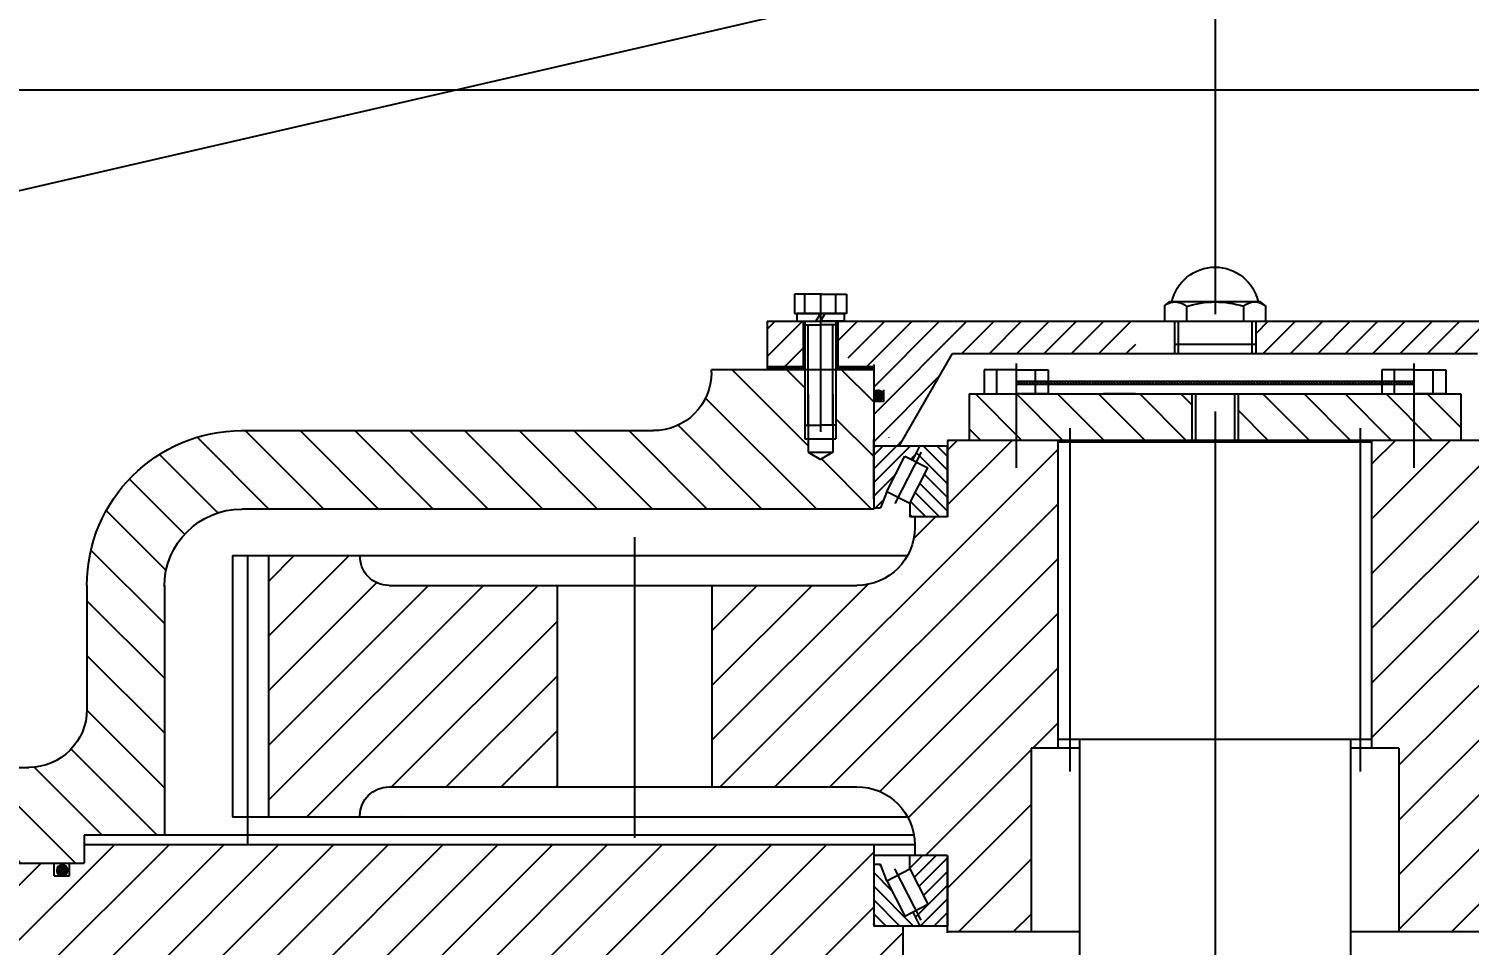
# Model space of a CAD drawing. Header units: millimetres. Extents: x 0 to 21000, y 0 to 14850.
# Drawn here: x 4313 to 5057, y 6116 to 6589 of the extents above; entities that cross this region are included whole.
import ezdxf

# ---------------------------------------------------------------- set-up
doc = ezdxf.new("R2010")
doc.units = ezdxf.units.MM
doc.header["$LTSCALE"] = 500
doc.linetypes.add('F', pattern=[0.75, 0.5, -0.25])
doc.linetypes.add('G', pattern=[2, 1.25, -0.25, 0.25, -0.25])
for name, color, linetype in [('01', 7, 'Continuous'), ('02', 1, 'Continuous'), ('04', 2, 'F'), ('05', 4, 'G'), ('08', 1, 'Continuous')]:
    doc.layers.add(name, color=color, linetype=linetype)
doc.styles.get("Standard").update_dxf_attribs({"font": 'isocp', "width": 0.707, "bigfont": 'intecad.shx'})
doc.dimstyles.new('INTE', dxfattribs={"dimscale": 50, "dimtxt": 6, "dimasz": 3, "dimexe": 3, "dimexo": 0, "dimgap": 1, "dimtad": 1, "dimdec": 1, "dimdsep": 46, "dimtxsty": 'Standard', "dimcen": 0, "dimclrd": 1, "dimclre": 1, "dimclrt": 3, "dimaunit": 1, "dimadec": 0, "dimazin": 0, "dimtfac": 1, "dimtdec": 1, "dimtmove": 0, "dimatfit": 0, "dimfxl": 0, "dimarcsym": 0})
pattern_1 = [(135, (-7977.256, 11116.51), (-14.142136, -14.142136), [])]
pattern_2 = [(45, (-7977.25642, 11116.50903), (-0.0707106781, 0.0707106781), [])]

# ---------------------------------------------------------------- blocks, each defined once
blk = doc.blocks.new('FDSDSDFG')
at = {"layer": '02'}
h = blk.add_hatch(dxfattribs=at)
h.set_pattern_fill('_USER', color=256, scale=10, angle=135, style=0, pattern_type=0)
h.set_pattern_definition([(135, (-7977.256, 11116.509), (-7.071068, -7.071068), [])])
h.paths.add_polyline_path([(-3150.19, 15263.46), (-3153.39, 15263.46), (-3168.69, 15263.46), (-3168.69, 15239.96), (-3150.19, 15239.96)])
h.paths.add_polyline_path([(-3099.01, 15263.46), (-3132.19, 15263.46), (-3132.19, 15239.96), (-3113.69, 15239.96), (-3113.69, 15227.98), (-3108.69, 15227.98), (-3108.69, 15221.98), (-3113.69, 15221.98), (-3113.69, 15198.97), (-3100.61, 15198.97), (-3092.91, 15212.31)])
h.paths.add_polyline_path([(-3099.01, 15263.46), (-3092.91, 15212.31), (-3073, 15246.78), (-2958.48, 15246.78), (-2958.48, 15251.46), (-2958.48, 15263.46)])
h.paths.add_polyline_path([(-2833.94, 15263.46), (-2897.18, 15263.46), (-2896.31, 15246.78), (-2836.36, 15246.78)])
h.paths.add_polyline_path([(-2742.76, 15263.46), (-2745.96, 15263.46), (-2833.94, 15263.46), (-2836.36, 15246.78), (-2801.95, 15246.78), (-2774.35, 15198.97), (-2761.26, 15198.97), (-2761.26, 15202.32), (-2761.26, 15221.98), (-2766.26, 15221.98), (-2766.26, 15226.8), (-2765.7, 15226.8, -0.398235), (-2762.03, 15227.36), (-2761.26, 15228.28), (-2761.26, 15239.96), (-2751.5, 15239.96), (-2742.76, 15250.41)])
h.paths.add_polyline_path([(-2706.26, 15263.46), (-2724.76, 15263.46), (-2724.76, 15239.96), (-2706.26, 15239.96)])
h.paths.add_polyline_path([(-3025.16, 15239.99), (-3009.99, 15239.99), (-3009.99, 15259.68), (-3025.16, 15259.68)], flags=25)
h.paths.add_polyline_path([(-2770.09, 15217.11), (-2754.92, 15217.11), (-2754.92, 15236.8), (-2770.09, 15236.8)], flags=24)
h.paths.add_polyline_path([(-2724.29, 15230.11), (-2709.12, 15230.11), (-2709.12, 15249.81), (-2724.29, 15249.81)], flags=9)
at = {"layer": '02', "linetype": 'Continuous'}
h = blk.add_hatch(dxfattribs=at)
h.set_pattern_fill('_USER', color=1, scale=20, angle=45, style=0, pattern_type=0)
h.set_pattern_definition([(45, (-7977.256, 11116.51), (-14.142136, 14.142136), [])])
h.paths.add_polyline_path([(-3658.48, 15146.63, -0.414214), (-3638.48, 15166.63), (-3615.34, 15166.63), (-3615.34, 15227.08), (-3633.96, 15238.46), (-3635.98, 15238.46), (-3635.98, 15209.38), (-3635.98, 15203.46), (-3637.58, 15203.46), (-3637.58, 15196.46), (-3643.98, 15192.76), (-3650.38, 15196.46), (-3650.38, 15203.46), (-3651.98, 15203.46), (-3651.98, 15236.46), (-3651.98, 15238.46), (-3673.98, 15238.46), (-3686.59, 15238.46), (-3708.97, 15176.96), (-3708.97, 15042.96, -0.414214), (-3718.97, 15032.96), (-3723.97, 15032.96), (-3723.97, 15014.14), (-3658.48, 14986.87)])
h.paths.add_polyline_path([(-3723.97, 15014.14), (-3723.97, 14983.46), (-3701.16, 14983.46), (-3688.66, 14983.46), (-3688.66, 14999.44)])
h.paths.add_polyline_path([(-3247.46, 15166.46), (-3247.46, 15238.46), (-3365.98, 15238.46), (-3365.98, 15209.38), (-3365.98, 15203.46), (-3367.58, 15203.46), (-3367.58, 15196.46), (-3373.98, 15192.76), (-3380.38, 15196.46), (-3380.38, 15203.46), (-3381.98, 15203.46), (-3381.98, 15236.46), (-3381.98, 15238.46), (-3386.49, 15238.46), (-3402.61, 15201.58), (-3402.61, 15166.46)])
h.paths.add_polyline_path([(-3113.69, 15166.46), (-3113.69, 15238.46), (-3133.19, 15238.46), (-3133.19, 15209.88), (-3133.19, 15202.78), (-3134.79, 15202.78), (-3134.79, 15195.78), (-3141.19, 15192.09), (-3147.59, 15195.78), (-3147.59, 15202.78), (-3149.19, 15202.78), (-3149.19, 15225.78), (-3149.19, 15238.46), (-3247.46, 15238.46), (-3247.46, 15166.46)])
h.paths.add_polyline_path([(-2512.17, 15166.46), (-2476.98, 15206.96), (-2647.48, 15206.96, -0.414214), (-2677.48, 15236.96), (-2677.48, 15238.46), (-2725.76, 15238.46), (-2725.76, 15209.88), (-2725.76, 15202.78), (-2727.36, 15202.78), (-2727.36, 15195.78), (-2733.76, 15192.09), (-2740.16, 15195.78), (-2740.16, 15202.78), (-2741.76, 15202.78), (-2741.76, 15225.78), (-2741.76, 15238.46), (-2752.76, 15238.46), (-2761.26, 15228.28), (-2761.26, 15166.46)])
h.paths.add_polyline_path([(-2394.98, 15126.46), (-2394.98, 15060.44), (-2354.98, 15097.03), (-2354.98, 15126.96, 0.414214), (-2434.98, 15206.96), (-2476.98, 15206.96), (-2512.17, 15166.46), (-2434.98, 15166.46, -0.414214)])
h.paths.add_polyline_path([(-2354.98, 15062.96), (-2354.98, 15097.03), (-2394.98, 15060.44), (-2394.98, 14997.96), (-2353.5, 14997.96), (-2353.5, 14983.46), (-2338.49, 14983.46), (-2301.98, 15007.66), (-2301.98, 15032.96), (-2305.58, 15032.96), (-2324.98, 15032.96, -0.414214)])
h.paths.add_polyline_path([(-2338.49, 14983.46), (-2301.98, 14983.46), (-2301.98, 15007.66)])
h.paths.add_polyline_path([(-3619.74, 15216.34), (-3604.57, 15216.34), (-3604.57, 15236.03), (-3619.74, 15236.03)], flags=9)
h.paths.add_polyline_path([(-3689.52, 15095.23), (-3674.35, 15095.23), (-3674.35, 15114.92), (-3689.52, 15114.92)], flags=24)
h.paths.add_polyline_path([(-2724.29, 15230.11), (-2709.12, 15230.11), (-2709.12, 15249.81), (-2724.29, 15249.81)], flags=9)
h.paths.add_polyline_path([(-2770.09, 15217.11), (-2754.92, 15217.11), (-2754.92, 15236.8), (-2770.09, 15236.8)], flags=9)
h.paths.add_polyline_path([(-2351.27, 14970.59), (-2336.1, 14970.59), (-2336.1, 14990.28), (-2351.27, 14990.28)], flags=9)
at = {"layer": '02'}
h = blk.add_hatch(dxfattribs=at)
h.set_pattern_fill('_USER', color=256, scale=0.1, angle=45, style=0, pattern_type=0)
h.set_pattern_definition([(45, (-7977.25642, 11115.33403), (-0.0707106781, 0.0707106781), [])])
h.paths.add_polyline_path([(-2742.76, 15239.96), (-2761.26, 15239.96), (-2761.26, 15238.46), (-2742.76, 15238.46)])
h.paths.add_polyline_path([(-2706.26, 15239.96), (-2724.76, 15239.96), (-2724.76, 15238.46), (-2706.26, 15238.46)])
at = {"layer": '02', "ltscale": 0.8}
h = blk.add_hatch(dxfattribs=at)
h.set_pattern_fill('_USER', color=256, angle=45, style=0, pattern_type=0)
h.set_pattern_definition([(45, (-29399.6477, 10570.5352), (-0.70710678, 0.70710678), [])])
h.paths.add_polyline_path([(-3030.15, 15232.5), (-3040.15, 15232.5), (-3040.15, 15230.94), (-3030.15, 15230.94)])
h.paths.add_polyline_path([(-3023.68, 15232.5), (-3030.15, 15232.5), (-3030.15, 15230.94), (-3023.68, 15230.94)])
h.paths.add_polyline_path([(-2937.48, 15232.5), (-3023.68, 15232.5), (-3023.68, 15230.94), (-2937.48, 15230.94)])
h.paths.add_polyline_path([(-2851.28, 15232.5), (-2937.48, 15232.5), (-2937.48, 15230.94), (-2851.28, 15230.94)])
h.paths.add_polyline_path([(-2844.8, 15232.5), (-2851.28, 15232.5), (-2851.28, 15230.94), (-2844.8, 15230.94)])
h.paths.add_polyline_path([(-2834.8, 15232.5), (-2844.8, 15232.5), (-2844.8, 15230.94), (-2834.8, 15230.94)])
at = {"layer": '02'}
h = blk.add_hatch(dxfattribs=at)
h.set_pattern_fill('_USER', color=256, scale=15, angle=45, style=0, pattern_type=0)
h.set_pattern_definition([(45, (-7977.256, 11116.509), (-10.606602, 10.606602), [])])
h.paths.add_polyline_path([(-3064.38, 15201.96), (-3040.15, 15201.96), (-3040.15, 15225.96), (-3056.63, 15225.96), (-3064.38, 15225.96)])
h.paths.add_polyline_path([(-2949.48, 15201.96), (-2949.48, 15225.96), (-3040.15, 15225.96), (-3040.15, 15201.96)])
h.paths.add_polyline_path([(-2834.8, 15225.96), (-2851.28, 15225.96), (-2895.22, 15225.96), (-2893.96, 15201.96), (-2834.8, 15201.96)])
h.paths.add_polyline_path([(-2893.96, 15201.96), (-2895.22, 15225.96), (-2896.39, 15225.96), (-2925.48, 15225.96), (-2925.48, 15201.96)])
h.paths.add_polyline_path([(-2810.57, 15201.96), (-2810.57, 15225.96), (-2834.8, 15225.96), (-2834.8, 15201.96)])
h = blk.add_hatch(dxfattribs=at)
h.set_pattern_fill('_USER', color=256, scale=0.1, angle=45, style=0, pattern_type=0)
h.set_pattern_definition(pattern_2)
h.paths.add_polyline_path([(-2761.26, 15226.54, 3.592885), (-2761.26, 15223.75)])
h = blk.add_hatch(dxfattribs=at)
h.set_pattern_fill('_USER', color=256, scale=20, angle=135, style=0, pattern_type=0)
h.set_pattern_definition(pattern_1)
h.paths.add_polyline_path([(-3277.24, 15126.96), (-3363.98, 15126.96, -0.414214), (-3378.98, 15141.96), (-3422.48, 15141.96), (-3422.48, 15007.96), (-3378.98, 15007.96, -0.414214), (-3363.98, 15022.96), (-3277.24, 15022.96)])
h.paths.add_polyline_path([(-3018.48, 15201.96), (-3075.59, 15201.96), (-3075.59, 15162.46), (-3092.48, 15162.46), (-3092.48, 15156.96, -0.414214), (-3122.48, 15126.96), (-3197.24, 15126.96), (-3197.24, 15022.96), (-3122.48, 15022.96, -0.414214), (-3092.48, 14992.96), (-3092.48, 14987.46), (-3075.59, 14987.46), (-3075.59, 14983.97), (-3075.59, 14947.96), (-3032.48, 14947.96), (-3032.48, 15042.96), (-3018.48, 15042.96)])
h.paths.add_polyline_path([(-2677.72, 15126.96), (-2752.48, 15126.96, -0.414214), (-2782.48, 15156.96), (-2782.48, 15162.46), (-2799.36, 15162.46), (-2799.36, 15198.97), (-2799.36, 15201.96), (-2856.48, 15201.96), (-2856.48, 15042.96), (-2842.48, 15042.96), (-2842.48, 14947.96), (-2799.36, 14947.96), (-2799.36, 14987.46), (-2782.48, 14987.46), (-2782.48, 14992.96, -0.414214), (-2752.48, 15022.96), (-2677.72, 15022.96)])
h.paths.add_polyline_path([(-2448.71, 15142.46), (-2495.99, 15142.46, -0.424013), (-2510.98, 15126.96), (-2597.72, 15126.96), (-2597.72, 15022.96), (-2510.98, 15022.96, -0.424013), (-2495.99, 15007.46), (-2452.9, 15007.46), (-2448.71, 15011.29)])
h.paths.add_polyline_path([(-2565.62, 15055.03), (-2565.62, 15094.88), (-2529.62, 15094.88), (-2529.62, 15055.03)], flags=24)
h.paths.add_polyline_path([(-2573.15, 15095.34), (-2557.98, 15095.34), (-2557.98, 15115.03), (-2573.15, 15115.03)], flags=24)
at = {"layer": '02', "ltscale": 0.8}
h = blk.add_hatch(dxfattribs=at)
h.set_pattern_fill('_USER', color=256, scale=5, angle=45, style=0, pattern_type=0)
h.set_pattern_definition([(225, (-6953.2866, 20225.549), (3.535534, -3.535534), [])])
h.paths.add_polyline_path([(-2799.36, 15162.46), (-2779.89, 15162.46), (-2779.89, 15169.44), (-2789.27, 15187.69), (-2781.47, 15191.7), (-2785.07, 15198.97), (-2799.36, 15198.97)])
h = blk.add_hatch(dxfattribs=at)
h.set_pattern_fill('_USER', color=256, scale=5, angle=135, style=0, pattern_type=0)
h.set_pattern_definition([(315, (-6953.2866, 20225.549), (3.535534, 3.535534), [])])
h.paths.add_polyline_path([(-2767.97, 15175.56), (-2764.68, 15167), (-2761.26, 15167), (-2761.26, 15197.82, 0.414214), (-2762.42, 15198.97), (-2785.07, 15198.97), (-2781.47, 15191.7), (-2777.35, 15193.82)])
at = {"layer": '02'}
h = blk.add_hatch(dxfattribs=at)
h.set_pattern_fill('_USER', color=256, scale=20, angle=135, style=0, pattern_type=0)
h.set_pattern_definition(pattern_1)
h.paths.add_polyline_path([(-2300.48, 14982.96), (-2337.99, 14982.96), (-2337.99, 14976.96), (-2341.99, 14976.96, -0.043716), (-2342.48, 14976.96), (-2345.99, 14976.96), (-2345.99, 14982.96), (-2353.5, 14982.96), (-2353.5, 14992.96), (-2761.26, 14992.96), (-2761.26, 14950.95), (-2776.26, 14950.95), (-2776.26, 14917.96), (-2342.38, 14917.96), (-2300.48, 14940.84)])
h.paths.add_polyline_path([(-2247.48, 14969.79), (-2280.48, 14951.77), (-2280.48, 14923.96), (-2266.85, 14923.96), (-2266.85, 14908.96), (-2247.48, 14908.96)])
h.paths.add_polyline_path([(-2247.48, 14969.79), (-2247.48, 14982.96), (-2280.48, 14982.96), (-2280.48, 14951.77)])
h.paths.add_polyline_path([(-3098.69, 14950.95), (-3113.69, 14950.95), (-3113.69, 14992.96), (-3402.61, 14992.96), (-3402.61, 14933.28), (-3422.37, 14933.28), (-3422.37, 14917.96), (-3098.69, 14917.96)])
h.paths.add_polyline_path([(-2565.39, 14893.43), (-2565.39, 14940.07), (-2529.39, 14940.07), (-2529.39, 14893.43)], flags=9)
h.paths.add_polyline_path([(-2716.76, 14907.08), (-2716.76, 14937.75), (-2680.76, 14937.75), (-2680.76, 14907.08)], flags=9)
h.paths.add_polyline_path([(-2499.89, 14961.86), (-2484.72, 14961.86), (-2484.72, 14981.55), (-2499.89, 14981.55)], flags=24)
h.paths.add_polyline_path([(-2351.27, 14970.59), (-2336.1, 14970.59), (-2336.1, 14990.28), (-2351.27, 14990.28)], flags=24)
at = {"layer": '02', "ltscale": 0.8}
h = blk.add_hatch(dxfattribs=at)
h.set_pattern_fill('_USER', color=256, scale=5, angle=45, style=0, pattern_type=0)
h.set_pattern_definition([(135, (-6953.2866, 9924.367), (3.535534, 3.535534), [])])
h.paths.add_polyline_path([(-2799.36, 14987.46), (-2779.89, 14987.46), (-2779.89, 14980.48), (-2789.27, 14962.22), (-2781.47, 14958.22), (-2785.07, 14950.95), (-2799.36, 14950.95)])
h = blk.add_hatch(dxfattribs=at)
h.set_pattern_fill('_USER', color=256, scale=5, angle=135, style=0, pattern_type=0)
h.set_pattern_definition([(45, (-6953.2866, 9924.367), (3.535534, -3.535534), [])])
h.paths.add_polyline_path([(-2767.97, 14974.35), (-2764.68, 14982.91), (-2761.26, 14982.91), (-2761.26, 14952.1, -0.414214), (-2762.42, 14950.95), (-2785.07, 14950.95), (-2781.47, 14958.22), (-2777.35, 14956.1)])
at = {"layer": '02'}
h = blk.add_hatch(dxfattribs=at)
h.set_pattern_fill('_USER', color=256, scale=0.1, angle=45, style=0, pattern_type=0)
h.set_pattern_definition(pattern_2)
h.paths.add_polyline_path([(-2345.07, 14979.79, 0.388847), (-2342.48, 14976.96), (-2341.99, 14976.96, 0.388847), (-2339.39, 14979.79, 1)])
at = {"layer": '01', "ltscale": 0.8}
for p, q in [((-2733.76, 15277.56), (-2747.14, 15277.56)), ((-2747.14, 15277.56), (-2747.14, 15267.56)), ((-2741.76, 15267.56), (-2741.76, 15277.56)), ((-2733.76, 15277.56), (-2720.39, 15277.56)), ((-2725.76, 15267.56), (-2725.76, 15277.56)), ((-2720.39, 15277.56), (-2720.39, 15267.56)), ((-2706.26, 15263.46), (-3168.69, 15263.46)), ((-2747.14, 15267.56), (-2733.76, 15267.56)), ((-2733.76, 15267.56), (-2745.96, 15267.56)), ((-2745.96, 15267.56), (-2745.96, 15263.46)), ((-2745.96, 15263.46), (-2733.76, 15263.46)), ((-2742.76, 15263.46), (-2742.76, 15238.46)), ((-2741.76, 15263.46), (-2741.76, 15209.88)), ((-2733.76, 15263.46), (-2736.13, 15267.56)), ((-2733.76, 15267.56), (-2731.4, 15263.46)), ((-2720.39, 15267.56), (-2733.76, 15267.56)), ((-2733.76, 15267.56), (-2721.56, 15267.56)), ((-2721.56, 15263.46), (-2733.76, 15263.46)), ((-2725.76, 15263.46), (-2725.76, 15209.88)), ((-2724.76, 15263.46), (-2724.76, 15238.46)), ((-2721.56, 15267.56), (-2721.56, 15263.46)), ((-2706.26, 15263.46), (-2706.26, 15238.46)), ((-2741.76, 15261.56), (-2733.76, 15261.56)), ((-2725.76, 15261.56), (-2733.76, 15261.56)), ((-2801.95, 15246.78), (-3073, 15246.78)), ((-2774.35, 15198.97), (-2801.95, 15246.78)), ((-3056.63, 15238.46), (-3056.63, 15225.96)), ((-3040.15, 15238.46), (-3056.63, 15238.46)), ((-3050.15, 15225.96), (-3050.15, 15238.46)), ((-3040.15, 15238.46), (-3023.68, 15238.46)), ((-2834.8, 15232.5), (-3040.15, 15232.5)), ((-3030.15, 15225.96), (-3030.15, 15238.46)), ((-3023.68, 15238.46), (-3023.68, 15225.96)), ((-2834.8, 15238.46), (-2851.28, 15238.46)), ((-2851.28, 15238.46), (-2851.28, 15225.96)), ((-2844.8, 15225.96), (-2844.8, 15238.46)), ((-2834.8, 15238.46), (-2818.33, 15238.46)), ((-2824.8, 15225.96), (-2824.8, 15238.46)), ((-2818.33, 15238.46), (-2818.33, 15225.96)), ((-2677.48, 15235.78), (-2677.48, 15235.78)), ((-2837.48, 15225.96), (-3064.38, 15225.96)), ((-3064.38, 15225.96), (-3064.38, 15201.96)), ((-3056.63, 15225.96), (-3040.15, 15225.96)), ((-2834.8, 15230.94), (-3040.15, 15230.94)), ((-3023.68, 15225.96), (-3040.15, 15225.96)), ((-2896.39, 15225.96), (-2879.91, 15225.96)), ((-2863.44, 15225.96), (-2879.91, 15225.96)), ((-2851.28, 15225.96), (-2834.8, 15225.96)), ((-2810.57, 15225.96), (-2834.8, 15225.96)), ((-2810.57, 15225.96), (-2810.57, 15201.96)), ((-2766.26, 15227.98), (-2766.26, 15221.98)), ((-2761.26, 15226.8), (-2766.26, 15226.8)), ((-2740.16, 15225.78), (-2740.16, 15195.78)), ((-2727.36, 15225.78), (-2727.36, 15195.78)), ((-2766.26, 15221.98), (-2761.26, 15221.98)), ((-2741.76, 15209.88), (-2733.76, 15209.88)), ((-2725.76, 15209.88), (-2733.76, 15209.88)), ((-2725.76, 15202.78), (-2741.76, 15202.78)), ((-2434.58, 15206.96), (-2647.48, 15206.96)), ((-3075.59, 15201.96), (-2799.36, 15201.96)), ((-3018.48, 15042.96), (-3018.48, 15201.96)), ((-3018.48, 15200.96), (-2856.48, 15200.96)), ((-2856.48, 15042.96), (-2856.48, 15201.96)), ((-2799.36, 15162.46), (-2799.36, 15198.97)), ((-2799.36, 15198.97), (-2761.26, 15198.97)), ((-2740.16, 15195.78), (-2733.76, 15192.09)), ((-2727.36, 15195.78), (-2740.16, 15195.78)), ((-2727.36, 15195.78), (-2733.76, 15192.09)), ((-2777.35, 15193.82), (-2789.27, 15187.69)), ((-2779.89, 15169.44), (-2789.27, 15187.69)), ((-2767.97, 15175.56), (-2777.35, 15193.82)), ((-2767.97, 15175.56), (-2779.89, 15169.44)), ((-2767.97, 15175.56), (-2764.68, 15167)), ((-2779.89, 15169.44), (-2779.89, 15162.46)), ((-2761.26, 15167), (-2764.68, 15167)), ((-2761.26, 15166.46), (-2434.98, 15166.46)), ((-2799.36, 15162.46), (-2779.89, 15162.46)), ((-2782.48, 15162.46), (-2782.48, 15156.96)), ((-2430.16, 15142.46), (-2778.46, 15142.46)), ((-2448.71, 15142.46), (-2448.71, 15007.96)), ((-2394.98, 15126.96), (-2394.98, 14997.96)), ((-2354.98, 15126.96), (-2354.98, 15062.96)), ((-2856.48, 15047.46), (-3018.48, 15047.46)), ((-3007.48, 15047.46), (-3007.48, 14926.46)), ((-2867.48, 15047.46), (-2867.48, 14926.46)), ((-3032.48, 15042.96), (-3007.48, 15042.96)), ((-3032.48, 15042.96), (-3032.48, 14947.96)), ((-2867.48, 15042.96), (-2842.48, 15042.96)), ((-2842.48, 15042.96), (-2842.48, 14947.96)), ((-2247.48, 15032.96), (-2324.98, 15032.96)), ((-2430.16, 15007.46), (-2778.46, 15007.46)), ((-2782.06, 14997.96), (-2353.5, 14997.96)), ((-2799.36, 14987.46), (-2799.36, 14950.95)), ((-2799.36, 14987.46), (-2761.26, 14987.46)), ((-2782.48, 14992.96), (-2353.5, 14992.96)), ((-2782.48, 14992.96), (-2782.48, 14987.46)), ((-2782.48, 14992.96), (-2374.98, 14992.96)), ((-2779.89, 14980.48), (-2779.89, 14987.46)), ((-2779.89, 14980.48), (-2789.27, 14962.22)), ((-2767.97, 14974.35), (-2779.89, 14980.48)), ((-2767.97, 14974.35), (-2764.68, 14982.91)), ((-2761.26, 14982.91), (-2764.68, 14982.91)), ((-2300.48, 14983.46), (-2353.5, 14983.46)), ((-2345.99, 14976.96), (-2345.99, 14983.46)), ((-2337.99, 14976.96), (-2337.99, 14983.46)), ((-2767.97, 14974.35), (-2777.35, 14956.1)), ((-2337.99, 14976.96), (-2345.99, 14976.96)), ((-2777.35, 14956.1), (-2789.27, 14962.22)), ((-2799.36, 14950.95), (-2761.26, 14950.95)), ((-2776.26, 14950.95), (-2776.26, 14917.96)), ((-3075.59, 14947.96), (-3007.48, 14947.96)), ((-2867.48, 14947.96), (-2799.36, 14947.96))]:
    blk.add_line(p, q, dxfattribs=at)
at = {"layer": '01', "color": 7, "linetype": 'Continuous'}
for p, q in [((-2963.48, 15271.52), (-2960.94, 15273.46)), ((-2963.48, 15271.52), (-2963.48, 15263.46)), ((-2960.94, 15273.46), (-2914.02, 15273.46)), ((-2952.21, 15271.23), (-2952.21, 15263.46)), ((-2922.74, 15271.08), (-2922.74, 15263.46)), ((-2911.48, 15271.52), (-2914.02, 15273.46)), ((-2911.48, 15271.52), (-2911.48, 15263.46)), ((-2958.48, 15263.46), (-2958.48, 15251.46)), ((-2916.48, 15263.46), (-2916.48, 15251.46)), ((-2958.48, 15251.46), (-2916.48, 15251.46)), ((-2956.48, 15251.46), (-2956.48, 15246.78)), ((-2918.48, 15251.46), (-2918.48, 15246.78)), ((-2947.48, 15225.96), (-2947.48, 15201.96)), ((-2927.48, 15225.96), (-2927.48, 15201.96))]:
    blk.add_line(p, q, dxfattribs=at)
at = {"layer": '01', "color": 7, "linetype": 'Continuous', "ltscale": 0.8}
for p, q in [((-2761.26, 15241.13), (-2761.26, 15166.46)), ((-2761.26, 15238.46), (-2677.48, 15238.46)), ((-2677.48, 15236.96), (-2677.48, 15238.46)), ((-2761.26, 15171.5), (-2761.26, 15202.32)), ((-2799.36, 15201.96), (-2799.36, 15166.96)), ((-2799.36, 15201.96), (-2799.36, 15162.46)), ((-2781.47, 15191.7), (-2785.07, 15198.97)), ((-2430.16, 15142.46), (-2430.16, 15007.46)), ((-2510.98, 15126.96), (-2752.48, 15126.96)), ((-2677.72, 15126.96), (-2677.72, 15022.96)), ((-2597.72, 15126.96), (-2597.72, 15022.96)), ((-2510.98, 15022.96), (-2752.48, 15022.96)), ((-2353.5, 14997.96), (-2353.5, 14983.46)), ((-2799.36, 14947.46), (-2799.36, 14987.46)), ((-2761.26, 14992.96), (-2761.26, 14950.95)), ((-2781.47, 14958.22), (-2785.07, 14950.95))]:
    blk.add_line(p, q, dxfattribs=at)
at = {"layer": '01', "ltscale": 0.8}
blk.add_circle((-2342.23, 14979.79), 2.84, dxfattribs=at)
at = {"layer": '01', "color": 7, "linetype": 'Continuous'}
for centre, radius, start, end in [((-2937.48, 15268.68), 22.78, 12.11787, 167.88213), ((-2958.02, 15264.84), 8.63, 47.75411, 129.23595), ((-2937.71, 15225.22), 48.24, 71.92782, 107.49727), ((-2916.86, 15265), 8.46, 50.45911, 134.05318)]:
    blk.add_arc(centre, radius, start, end, dxfattribs=at)
at = {"layer": '01', "ltscale": 0.8}
for centre, radius, start, end in [((-2647.48, 15236.96), 30, 180, 270), ((-2763.57, 15225.15), 2.69, 31.10673, 328.89327), ((-2434.98, 15126.96), 80, 0, 90), ((-2762.42, 15197.82), 1.15, 0, 90), ((-2434.98, 15126.46), 40, 0, 90), ((-2324.98, 15062.96), 30, 180, 270), ((-2762.42, 14952.1), 1.15, 270, 0)]:
    blk.add_arc(centre, radius, start, end, dxfattribs=at)
at = {"layer": '01', "color": 7, "linetype": 'Continuous', "ltscale": 0.8}
for centre, radius, start, end in [((-2752.48, 15156.96), 30, 180, 270), ((-2510.98, 15141.96), 15, 270, 1.91021), ((-2752.48, 14992.96), 30, 90, 180), ((-2510.98, 15007.96), 15, 0, 90)]:
    blk.add_arc(centre, radius, start, end, dxfattribs=at)
at = {"layer": '02'}
for p, q in [((-2956.48, 15263.46), (-2956.48, 15246.78)), ((-2918.48, 15263.46), (-2918.48, 15246.78)), ((-2958.48, 15251.46), (-2958.48, 15246.78)), ((-2916.48, 15251.46), (-2916.48, 15246.78)), ((-2761.26, 15239.96), (-2742.76, 15239.96)), ((-2724.76, 15239.96), (-2706.26, 15239.96)), ((-2949.48, 15225.96), (-2949.48, 15201.96)), ((-2925.48, 15225.96), (-2925.48, 15201.96))]:
    blk.add_line(p, q, dxfattribs=at)
at = {"layer": '02', "ltscale": 0.8}
for p, q in [((-2740.16, 15209.88), (-2740.16, 15261.56)), ((-2727.36, 15209.88), (-2727.36, 15261.56)), ((-2741.76, 15225.78), (-2741.76, 15202.78)), ((-2725.76, 15225.78), (-2725.76, 15202.78))]:
    blk.add_line(p, q, dxfattribs=at)
at = {"layer": '04', "ltscale": 0.8}
for p, q in [((-2517.48, 15141.96), (-2517.48, 15141.96)), ((-2495.98, 15141.96), (-2495.98, 15141.96)), ((-2472.68, 15141.96), (-2472.68, 15141.96)), ((-2517.48, 15007.96), (-2517.48, 15007.96)), ((-2495.98, 15007.96), (-2495.98, 15007.96)), ((-2472.68, 15007.96), (-2472.68, 15007.96))]:
    blk.add_line(p, q, dxfattribs=at)
at = {"layer": '05', "ltscale": 0.8}
for p, q in [((-2733.76, 15277.95), (-2733.76, 15206.33)), ((-2733.76, 15269.65), (-2733.76, 15261.36))]:
    blk.add_line(p, q, dxfattribs=at)
at = {"layer": '05', "color": 4, "linetype": 'G', "ltscale": 0.8}
for p, q in [((-2733.76, 15273.57), (-2733.76, 15219.65)), ((-2733.76, 15272.05), (-2733.76, 15211.3)), ((-2733.76, 15267.64), (-2733.76, 15214.17)), ((-3040.15, 15241.7), (-3040.15, 15187.67)), ((-2834.8, 15241.7), (-2834.8, 15187.67)), ((-2937.48, 15216.91), (-2937.48, 14701.86)), ((-3012.48, 15208.26), (-3012.48, 15030.87)), ((-2862.48, 15208.26), (-2862.48, 15030.87)), ((-2769.18, 15203.47), (-2769.18, 15203.54)), ((-2785.82, 15195.81), (-2772.21, 15169.34)), ((-2769.18, 15198.97), (-2769.18, 15199.04)), ((-2637.72, 15151.84), (-2637.72, 14996.55)), ((-2437.94, 15142.46), (-2437.94, 14992.96)), ((-2785.82, 14954.1), (-2772.21, 14980.57)), ((-2937.48, 14970.18), (-2937.48, 14466.05)), ((-2769.18, 14950.95), (-2769.18, 14950.87))]:
    blk.add_line(p, q, dxfattribs=at)
blk = doc.blocks.new('*D335')
at = {"layer": '08', "color": 1, "lineweight": -2}
for p, q in [((4549.95, 11556.49), (2372.91, 11556.49)), ((2522.91, 4086.49), (2522.91, 11406.49)), ((4353.73, 3936.49), (2372.91, 3936.49))]:
    blk.add_line(p, q, dxfattribs=at)
at = {"layer": '08', "color": 1}
for points in [[(2497.91, 11406.49), (2547.91, 11406.49), (2522.91, 11556.49)], [(2497.91, 4086.49), (2547.91, 4086.49), (2522.91, 3936.49)]]:
    blk.add_solid(points, dxfattribs=at)
at = {"layer": 'Defpoints', "color": 0}
for p in [(2522.91, 11556.49), (4549.95, 11556.49), (4353.73, 3936.49)]:
    blk.add_point(p, dxfattribs=at)
at = {"layer": '08', "color": 3, "insert": (2322.88, 7746.49), "char_height": 300, "attachment_point": 5, "rotation": 90}
blk.add_mtext('7620', dxfattribs=at)
blk = doc.blocks.new('*D338')
at = {"layer": '08', "color": 1, "lineweight": -2}
for p, q in [((5458.65, 6557.39), (3610.64, 6557.39)), ((3760.64, 5267.39), (3760.64, 6407.39)), ((3985.01, 5117.39), (3610.64, 5117.39))]:
    blk.add_line(p, q, dxfattribs=at)
at = {"layer": '08', "color": 1}
for points in [[(3735.64, 6407.39), (3785.64, 6407.39), (3760.64, 6557.39)], [(3735.64, 5267.39), (3785.64, 5267.39), (3760.64, 5117.39)]]:
    blk.add_solid(points, dxfattribs=at)
at = {"layer": 'Defpoints', "color": 0}
for p in [(3760.64, 6557.39), (5458.65, 6557.39), (3985.01, 5117.39)]:
    blk.add_point(p, dxfattribs=at)
at = {"layer": '08', "color": 3, "insert": (3560.64, 5837.39), "char_height": 300, "attachment_point": 5, "rotation": 90}
blk.add_mtext('1440', dxfattribs=at)

msp = doc.modelspace()

# ---------------------------------------------------------------- linework, layer by layer
at = {"layer": '02'}
msp.add_line((5230.27, 6718.24), (1947.63, 5959.94), dxfattribs=at)
at = {"layer": '05'}
msp.add_line((4925.81, 9066.59), (4925.81, 6204.86), dxfattribs=at)

# ---------------------------------------------------------------- block references
at = {"layer": '01', "xscale": -1}
msp.add_blockref('FDSDSDFG', (1988.33, -8825.57), dxfattribs=at)

# ---------------------------------------------------------------- dimensions: what is measured, and where the dimension line sits
at = {"layer": '08'}
for base, p1, p2, picture, middle in [((2522.91, 11556.49), (4353.73, 3936.49), (4549.95, 11556.49), '*D335', (2322.88, 7746.49)), ((3760.64, 6557.39), (3985.01, 5117.39), (5458.65, 6557.39), '*D338', (3560.64, 5837.39))]:
    dim = msp.add_linear_dim(base=base, p1=p1, p2=p2, angle=270, dimstyle='INTE', dxfattribs=at)
    dim.commit()
    dim.dimension.update_dxf_attribs({"geometry": picture, "text_midpoint": middle})

doc.saveas('drawing.dxf')
